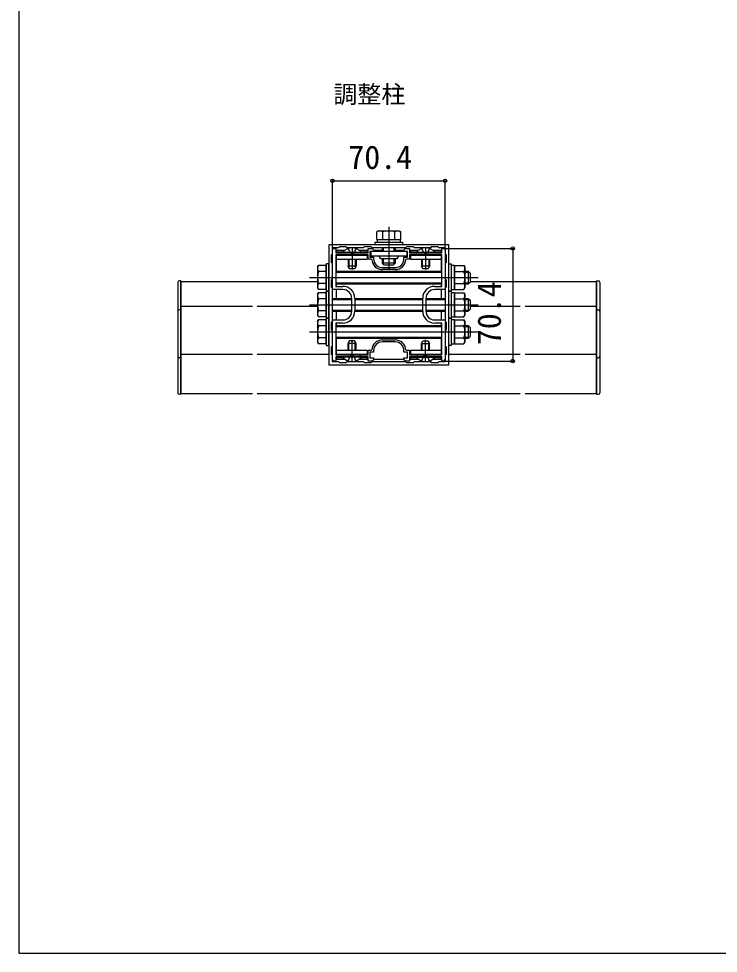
# Model space of a CAD drawing. Units: millimetres, scale not verified. Extents: x -875 to 875, y -1304 to 1296.
# Drawn here: x -875 to -437, y -1304 to -720 of the extents above; entities that cross this region are included whole.
import ezdxf
from ezdxf.enums import TextEntityAlignment as Align

# ---------------------------------------------------------------- set-up
doc = ezdxf.new("R2010")
doc.units = ezdxf.units.MM
doc.header["$LTSCALE"] = 8
for name, color, linetype in [('0-1_USER1', 3, 'Continuous'), ('0-2_YKK_11', 7, 'Continuous'), ('0-3_YKK_11E', 7, 'Continuous'), ('0-4_YKK_12', 2, 'Continuous'), ('0-5_YKK_13', 4, 'Continuous'), ('0-6_YKK_D', 6, 'Continuous'), ('0-7_YKK_ZWAK', 7, 'Continuous')]:
    doc.layers.add(name, color=color, linetype=linetype)
doc.styles.add('ＭＳ ゴシック', font='')
doc.styles.get('ＭＳ ゴシック').set_extended_font_data('MS Gothic')

msp = doc.modelspace()

# ---------------------------------------------------------------- linework, layer by layer
at = {"layer": '0-2_YKK_11'}
for p, q in [((-647.5, -875.2), (-639.5, -875.2)), ((-639.5, -876.4), (-647.5, -876.4)), ((-666.7, -902.4), (-666.7, -894.4)), ((-664.7, -894.4), (-664.7, -902.4)), ((-622.3, -902.4), (-622.3, -894.4)), ((-620.3, -894.4), (-620.3, -902.4)), ((-647.5, -920.4), (-639.5, -920.4)), ((-639.5, -921.6), (-647.5, -921.6))]:
    msp.add_line(p, q, dxfattribs=at)
for points in [[(-672.2, -888.9), (-678.7, -888.9), (-678.7, -864.2)], [(-677.7, -863.2), (-676.7, -863.2), (-676.7, -865.9), (-667.02, -865.9), (-666.76, -866.05), (-666.24, -866.05), (-665.98, -865.9), (-662.02, -865.9), (-661.76, -866.05), (-661.24, -866.05), (-660.98, -865.9), (-656.5, -865.9), (-656.5, -863.2), (-654, -863.2)], [(-653, -864.2), (-653, -865.2), (-655.3, -865.2), (-655.3, -868.7), (-653, -868.7), (-653, -869.7)], [(-634, -869.7), (-634, -868.7), (-631.7, -868.7), (-631.7, -865.2), (-634, -865.2), (-634, -864.2)], [(-633, -863.2), (-630.5, -863.2), (-630.5, -865.9), (-626.02, -865.9), (-625.76, -866.05), (-625.24, -866.05), (-624.98, -865.9), (-621.02, -865.9), (-620.76, -866.05), (-620.24, -866.05), (-619.98, -865.9), (-610.3, -865.9), (-610.3, -863.2), (-609.3, -863.2)], [(-608.3, -864.2), (-608.3, -888.9), (-614.8, -888.9)], [(-654.183, -870.179), (-654.482, -869.9), (-656.5, -869.9), (-656.5, -867.1), (-676.7, -867.1), (-676.7, -886.9), (-672.2, -886.9)], [(-610.3, -867.1), (-630.5, -867.1), (-630.5, -869.9), (-632.518, -869.9), (-632.817, -870.179)], [(-614.8, -886.9), (-610.3, -886.9), (-610.3, -867.1)], [(-678.7, -932.6), (-678.7, -907.9), (-672.2, -907.9)], [(-672.2, -909.9), (-676.7, -909.9), (-676.7, -929.7), (-656.5, -929.7), (-656.5, -926.9), (-654.482, -926.9), (-654.183, -926.621)], [(-632.817, -926.621), (-632.518, -926.9), (-630.5, -926.9), (-630.5, -929.7), (-610.3, -929.7), (-610.3, -909.9), (-614.8, -909.9)], [(-614.8, -907.9), (-608.3, -907.9), (-608.3, -932.6)], [(-653, -927.1), (-653, -928.1), (-655.3, -928.1), (-655.3, -931.6), (-653, -931.6), (-653, -932.6)], [(-634, -932.6), (-634, -931.6), (-631.7, -931.6), (-631.7, -928.1), (-634, -928.1), (-634, -927.1)], [(-654, -933.6), (-656.5, -933.6), (-656.5, -930.9), (-660.98, -930.9), (-661.24, -930.75), (-661.76, -930.75), (-662.02, -930.9), (-665.98, -930.9), (-666.24, -930.75), (-666.76, -930.75), (-667.02, -930.9), (-676.7, -930.9), (-676.7, -933.6), (-677.7, -933.6)], [(-609.3, -933.6), (-610.3, -933.6), (-610.3, -930.9), (-619.98, -930.9), (-620.24, -930.75), (-620.76, -930.75), (-621.02, -930.9), (-624.98, -930.9), (-625.24, -930.75), (-625.76, -930.75), (-626.02, -930.9), (-630.5, -930.9), (-630.5, -933.6), (-633, -933.6)]]:
    msp.add_lwpolyline(points, dxfattribs=at)
for centre, radius, start, end in [((-677.7, -864.2), 1, 90.00001, 179.99999), ((-654, -864.2), 1, 0.00001, 89.99999), ((-633, -864.2), 1, 90.00001, 179.99999), ((-609.3, -864.2), 1, 0.00001, 89.99999), ((-647.5, -869.7), 6.7, 184.09604, 270), ((-647.5, -869.7), 5.5, 180.00001, 269.99999), ((-639.5, -869.7), 5.5, 270.00001, 359.99999), ((-639.5, -869.7), 6.7, 270, 355.90396), ((-672.2, -894.4), 7.5, 0.00001, 89.99999), ((-614.8, -894.4), 7.5, 90.00001, 179.99999), ((-672.2, -894.4), 5.5, 0.00001, 89.99999), ((-614.8, -894.4), 5.5, 90.00001, 179.99999), ((-672.2, -902.4), 5.5, 270.00001, 359.99999), ((-672.2, -902.4), 7.5, 270.00001, 359.99999), ((-614.8, -902.4), 7.5, 180.00001, 269.99999), ((-614.8, -902.4), 5.5, 180.00001, 269.99999), ((-647.5, -927.1), 6.7, 90, 175.90396), ((-647.5, -927.1), 5.5, 90.00001, 179.99999), ((-639.5, -927.1), 6.7, 4.09604, 90), ((-639.5, -927.1), 5.5, 0.00001, 89.99999), ((-677.7, -932.6), 1, 180.00001, 269.99999), ((-654, -932.6), 1, 270.00001, 359.99999), ((-633, -932.6), 1, 180.00001, 269.99999), ((-609.3, -932.6), 1, 270.00001, 359.99999)]:
    msp.add_arc(centre, radius, start, end, dxfattribs=at)
at = {"layer": '0-3_YKK_11E'}
msp.add_lwpolyline([(-606, -860.9), (-681, -860.9), (-681, -935.9), (-606, -935.9)], close=True, dxfattribs=at)
for points in [[(-633, -862.9), (-654, -862.9), (-654.6, -862.3), (-658.9, -862.3), (-659.5, -862.9), (-669.5, -862.9), (-670.1, -862.3), (-674.4, -862.3), (-675, -862.9), (-679, -862.9), (-679, -866.9), (-679.6, -867.5), (-679.6, -871.8), (-679, -872.4), (-679, -882.4), (-679.6, -883), (-679.6, -887.3), (-679, -887.9), (-679, -908.9), (-679.6, -909.5), (-679.6, -913.8), (-679, -914.4), (-679, -924.4), (-679.6, -925), (-679.6, -929.3), (-679, -929.9), (-679, -933.9), (-675, -933.9), (-674.4, -934.5), (-670.1, -934.5), (-669.5, -933.9), (-659.5, -933.9), (-658.9, -934.5), (-654.6, -934.5), (-654, -933.9), (-633, -933.9), (-632.4, -934.5), (-628.1, -934.5), (-627.5, -933.9), (-617.5, -933.9)], [(-617.5, -933.9), (-616.9, -934.5), (-612.6, -934.5), (-612, -933.9), (-608, -933.9), (-608, -929.9), (-607.4, -929.3), (-607.4, -925), (-608, -924.4), (-608, -914.4), (-607.4, -913.8), (-607.4, -909.5), (-608, -908.9), (-608, -887.9), (-607.4, -887.3), (-607.4, -883), (-608, -882.4), (-608, -872.4), (-607.4, -871.8), (-607.4, -867.5), (-608, -866.9), (-608, -862.9), (-612, -862.9), (-612.6, -862.3), (-616.9, -862.3), (-617.5, -862.9), (-627.5, -862.9), (-628.1, -862.3), (-632.4, -862.3), (-633, -862.9)]]:
    msp.add_lwpolyline(points, dxfattribs=at)
at = {"layer": '0-4_YKK_12'}
for p, q in [((-643.5, -849.7), (-643.5, -876.2)), ((-773.5, -883.9), (-773.5, -953.9)), ((-513.5, -883.9), (-513.5, -953.9)), ((-773.5, -899.4), (-728.75, -899.4)), ((-725.75, -899.4), (-688.1, -899.4)), ((-592.6, -899.4), (-561.25, -899.4)), ((-558.25, -899.4), (-513.5, -899.4)), ((-773.5, -929.4), (-728.75, -929.4)), ((-725.75, -929.4), (-681, -929.4)), ((-606, -929.4), (-561.25, -929.4)), ((-558.25, -929.4), (-513.5, -929.4)), ((-773.5, -953.9), (-728.75, -953.9)), ((-725.75, -953.9), (-561.25, -953.9)), ((-558.25, -953.9), (-513.5, -953.9))]:
    msp.add_line(p, q, dxfattribs=at)
for points in [[(-773.5, -883.9), (-728.75, -883.9), (-725.75, -883.9), (-688.1, -883.9)], [(-592.6, -883.9), (-561.25, -883.9), (-558.25, -883.9), (-513.5, -883.9)]]:
    msp.add_lwpolyline(points, dxfattribs=at)
at = {"layer": '0-5_YKK_13'}
for p, q in [((-650, -852.2), (-651.006, -852.781)), ((-651.006, -857.7), (-651.006, -852.781)), ((-650, -852.2), (-637, -852.2)), ((-647.253, -857.7), (-647.253, -852.781)), ((-639.747, -857.7), (-639.747, -852.781)), ((-637, -852.2), (-635.994, -852.781)), ((-635.994, -857.7), (-635.994, -852.781)), ((-651.006, -857.7), (-635.994, -857.7)), ((-650.55, -859.3), (-650.55, -857.7)), ((-647.5, -857.7), (-639.5, -857.7)), ((-636.45, -857.7), (-636.45, -859.3)), ((-669, -863.317), (-667.645, -866.035)), ((-666.5, -862.4), (-666.5, -876.4)), ((-664, -863.317), (-665.355, -866.035)), ((-656.5, -864.4), (-661.934, -864.4)), ((-657, -864.4), (-657, -865.4)), ((-647.5, -864.4), (-653, -864.4)), ((-647.5, -865.2), (-647.5, -862.9)), ((-646.852, -865.2), (-646.852, -862.9)), ((-640.148, -865.2), (-640.148, -862.9)), ((-639.5, -862.9), (-639.5, -865.2)), ((-634, -864.4), (-639.5, -864.4)), ((-625.066, -864.4), (-630.5, -864.4)), ((-630, -864.4), (-630, -865.4)), ((-623, -863.317), (-621.645, -866.035)), ((-620.5, -862.4), (-620.5, -876.4)), ((-618, -863.317), (-619.355, -866.035)), ((-676.4, -865.4), (-672.179, -865.4)), ((-676.4, -867.142), (-676.4, -877.4)), ((-676.4, -867.4), (-657, -867.4)), ((-676.4, -869.9), (-657, -869.9)), ((-672.4, -865.652), (-672.4, -865.9)), ((-660.6, -865.652), (-672.4, -865.652)), ((-672.4, -865.9), (-660.6, -865.9)), ((-669, -867.3), (-668.927, -867.1)), ((-664, -867.3), (-669, -867.3)), ((-669, -867.3), (-669, -867.4)), ((-669, -869.9), (-669, -874.2)), ((-668.567, -867.3), (-668.609, -867.1)), ((-668.567, -867.3), (-668.567, -867.4)), ((-668.567, -869.9), (-668.567, -875.12)), ((-666.5, -866.644), (-667.645, -866.035)), ((-666.5, -866.644), (-665.355, -866.035)), ((-664.433, -867.3), (-664.391, -867.1)), ((-664.433, -867.3), (-664.433, -867.4)), ((-664.433, -869.9), (-664.433, -875.12)), ((-664, -867.3), (-664.073, -867.1)), ((-664, -867.3), (-664, -867.4)), ((-664, -869.9), (-664, -874.2)), ((-660.821, -865.4), (-657, -865.4)), ((-660.6, -865.652), (-660.6, -865.9)), ((-657, -867.4), (-657, -869.9)), ((-654.7, -865.2), (-654.7, -868.1)), ((-632.3, -865.2), (-654.7, -865.2)), ((-632.3, -868.1), (-654.7, -868.1)), ((-638.5, -869.6), (-648.5, -869.6)), ((-647.5, -872.5), (-647.5, -869.6)), ((-646.852, -873.148), (-646.852, -869.6)), ((-640.148, -873.148), (-640.148, -869.6)), ((-639.5, -869.6), (-639.5, -872.5)), ((-632.3, -865.2), (-632.3, -868.1)), ((-630, -865.4), (-626.179, -865.4)), ((-630, -867.4), (-630, -869.9)), ((-630, -867.4), (-610.6, -867.4)), ((-630, -869.9), (-610.6, -869.9)), ((-626.4, -865.652), (-626.4, -865.9)), ((-614.6, -865.652), (-626.4, -865.652)), ((-626.4, -865.9), (-614.6, -865.9)), ((-623, -867.3), (-622.927, -867.1)), ((-618, -867.3), (-623, -867.3)), ((-623, -867.3), (-623, -867.4)), ((-623, -869.9), (-623, -874.2)), ((-622.567, -867.3), (-622.609, -867.1)), ((-622.567, -867.3), (-622.567, -867.4)), ((-622.567, -869.9), (-622.567, -875.12)), ((-620.5, -866.644), (-621.645, -866.035)), ((-620.5, -866.644), (-619.355, -866.035)), ((-618.433, -867.3), (-618.391, -867.1)), ((-618.433, -867.3), (-618.433, -867.4)), ((-618.433, -869.9), (-618.433, -875.12)), ((-618, -867.3), (-618.073, -867.1)), ((-618, -867.3), (-618, -867.4)), ((-618, -869.9), (-618, -874.2)), ((-614.821, -865.4), (-610.6, -865.4)), ((-614.6, -865.652), (-614.6, -865.9)), ((-610.6, -877.4), (-610.6, -867.142)), ((-688.1, -874.9), (-687.519, -873.894)), ((-688.1, -874.9), (-688.1, -887.9)), ((-664, -874.2), (-669, -874.2)), ((-668.2, -875.9), (-669, -874.2)), ((-664.8, -875.9), (-668.2, -875.9)), ((-664, -874.2), (-664.8, -875.9)), ((-639.5, -872.5), (-647.5, -872.5)), ((-646.3, -873.7), (-647.5, -872.5)), ((-640.7, -873.7), (-646.3, -873.7)), ((-640.7, -873.7), (-639.5, -872.5)), ((-618, -874.2), (-623, -874.2)), ((-622.2, -875.9), (-623, -874.2)), ((-618.8, -875.9), (-622.2, -875.9)), ((-618, -874.2), (-618.8, -875.9)), ((-604.4, -873.7), (-602.4, -873.7)), ((-693.1, -881.4), (-587.6, -881.4)), ((-682.6, -877.647), (-687.519, -877.647)), ((-679, -877.4), (-678.7, -877.4)), ((-679, -878.08), (-678.7, -878.08)), ((-676.7, -877.4), (-610.3, -877.4)), ((-676.7, -878.08), (-610.3, -878.08)), ((-608.3, -877.4), (-608, -877.4)), ((-608.3, -878.08), (-608, -878.08)), ((-602.4, -877.647), (-596.481, -877.647)), ((-595.9, -878.08), (-593.12, -878.08)), ((-593.8, -877.4), (-593.8, -885.4)), ((-775.5, -884.4), (-775.5, -953.4)), ((-773.5, -883.4), (-774.5, -883.4)), ((-773.5, -954.4), (-773.5, -883.4)), ((-688.1, -887.9), (-687.519, -888.906)), ((-682.6, -885.153), (-687.519, -885.153)), ((-679.6, -884.72), (-678.7, -884.72)), ((-679.6, -885.4), (-678.7, -885.4)), ((-676.7, -884.72), (-610.3, -884.72)), ((-676.7, -885.4), (-610.3, -885.4)), ((-676.4, -885.4), (-676.4, -886.858)), ((-610.6, -886.858), (-610.6, -885.4)), ((-608.3, -884.72), (-607.4, -884.72)), ((-608.3, -885.4), (-607.4, -885.4)), ((-602.4, -885.153), (-596.481, -885.153)), ((-595.9, -884.72), (-593.12, -884.72)), ((-513.5, -954.4), (-513.5, -883.4)), ((-513.5, -883.4), (-512.5, -883.4)), ((-511.5, -884.4), (-511.5, -953.4)), ((-688.1, -891.9), (-687.519, -890.894)), ((-688.1, -891.9), (-688.1, -904.9)), ((-682.6, -888.906), (-687.519, -888.906)), ((-676.4, -888.9), (-676.4, -894.4)), ((-610.6, -894.4), (-610.6, -888.9)), ((-604.4, -890.7), (-602.4, -890.7)), ((-693.1, -898.4), (-587.6, -898.4)), ((-682.6, -894.647), (-687.519, -894.647)), ((-679, -894.4), (-666.7, -894.4)), ((-679, -895.08), (-666.7, -895.08)), ((-664.7, -894.4), (-622.3, -894.4)), ((-664.7, -895.08), (-622.3, -895.08)), ((-620.3, -894.4), (-608, -894.4)), ((-620.3, -895.08), (-608, -895.08)), ((-602.4, -894.647), (-596.481, -894.647)), ((-595.9, -895.08), (-593.12, -895.08)), ((-593.8, -894.4), (-593.8, -902.4)), ((-773.5, -901.554), (-774.5, -901.554)), ((-688.1, -904.9), (-687.519, -905.906)), ((-682.6, -902.153), (-687.519, -902.153)), ((-679, -901.72), (-666.7, -901.72)), ((-679, -902.4), (-666.7, -902.4)), ((-676.4, -902.4), (-676.4, -907.9)), ((-664.7, -901.72), (-622.3, -901.72)), ((-664.7, -902.4), (-622.3, -902.4)), ((-620.3, -901.72), (-608, -901.72)), ((-620.3, -902.4), (-608, -902.4)), ((-610.6, -907.9), (-610.6, -902.4)), ((-602.4, -902.153), (-596.481, -902.153)), ((-595.9, -901.72), (-593.12, -901.72)), ((-513.5, -901.554), (-512.5, -901.554)), ((-688.1, -908.9), (-687.519, -907.894)), ((-688.1, -908.9), (-688.1, -921.9)), ((-682.6, -905.906), (-687.519, -905.906)), ((-679.6, -911.4), (-678.7, -911.4)), ((-676.7, -911.4), (-610.3, -911.4)), ((-676.4, -909.942), (-676.4, -911.4)), ((-610.6, -911.4), (-610.6, -909.942)), ((-608.3, -911.4), (-607.4, -911.4)), ((-604.4, -907.7), (-602.4, -907.7)), ((-593.8, -911.4), (-593.8, -919.4)), ((-693.1, -915.4), (-587.6, -915.4)), ((-682.6, -911.647), (-687.519, -911.647)), ((-679.6, -912.08), (-678.7, -912.08)), ((-676.7, -912.08), (-610.3, -912.08)), ((-608.3, -912.08), (-607.4, -912.08)), ((-602.4, -911.647), (-596.481, -911.647)), ((-595.9, -912.08), (-593.12, -912.08)), ((-688.1, -921.9), (-687.519, -922.906)), ((-682.6, -919.153), (-687.519, -919.153)), ((-682.6, -922.906), (-687.519, -922.906)), ((-679, -918.72), (-678.7, -918.72)), ((-679, -919.4), (-678.7, -919.4)), ((-676.7, -918.72), (-610.3, -918.72)), ((-676.7, -919.4), (-610.3, -919.4)), ((-676.4, -919.4), (-676.4, -929.658)), ((-668.2, -920.9), (-669, -922.6)), ((-669, -926.9), (-669, -922.6)), ((-664, -922.6), (-669, -922.6)), ((-668.567, -926.9), (-668.567, -921.68)), ((-664.8, -920.9), (-668.2, -920.9)), ((-666.5, -934.4), (-666.5, -920.4)), ((-664, -922.6), (-664.8, -920.9)), ((-664.433, -926.9), (-664.433, -921.68)), ((-664, -926.9), (-664, -922.6)), ((-623, -922.6), (-622.2, -920.9)), ((-623, -926.9), (-623, -922.6)), ((-623, -922.6), (-618, -922.6)), ((-622.567, -926.9), (-622.567, -921.68)), ((-622.2, -920.9), (-618.8, -920.9)), ((-620.5, -934.4), (-620.5, -920.4)), ((-618.8, -920.9), (-618, -922.6)), ((-618.433, -926.9), (-618.433, -921.68)), ((-618, -926.9), (-618, -922.6)), ((-610.6, -929.658), (-610.6, -919.4)), ((-608.3, -918.72), (-608, -918.72)), ((-608.3, -919.4), (-608, -919.4)), ((-602.4, -919.153), (-596.481, -919.153)), ((-595.9, -918.72), (-593.12, -918.72)), ((-676.4, -926.9), (-657, -926.9)), ((-657, -926.9), (-657, -929.4)), ((-630, -926.9), (-630, -929.4)), ((-630, -926.9), (-610.6, -926.9)), ((-773.5, -931.554), (-774.5, -931.554)), ((-676.4, -929.4), (-657, -929.4)), ((-676.4, -930.9), (-676.4, -932.4)), ((-676.4, -931.4), (-672.179, -931.4)), ((-676.4, -932.4), (-671.066, -932.4)), ((-672.4, -930.9), (-660.6, -930.9)), ((-672.4, -931.148), (-672.4, -930.9)), ((-660.6, -931.148), (-672.4, -931.148)), ((-669, -929.5), (-669, -929.4)), ((-664, -929.5), (-669, -929.5)), ((-669, -929.5), (-668.927, -929.7)), ((-669, -933.483), (-667.645, -930.765)), ((-668.567, -929.5), (-668.609, -929.7)), ((-668.567, -929.5), (-668.567, -929.4)), ((-666.5, -930.156), (-667.645, -930.765)), ((-666.5, -930.156), (-665.355, -930.765)), ((-664, -933.483), (-665.355, -930.765)), ((-664.433, -929.5), (-664.433, -929.4)), ((-664.433, -929.5), (-664.391, -929.7)), ((-664, -929.5), (-664.073, -929.7)), ((-664, -929.5), (-664, -929.4)), ((-661.934, -932.4), (-656.5, -932.4)), ((-660.821, -931.4), (-657, -931.4)), ((-660.6, -931.148), (-660.6, -930.9)), ((-657, -931.4), (-657, -932.4)), ((-653, -932.4), (-634, -932.4)), ((-630.5, -932.4), (-625.066, -932.4)), ((-630, -929.4), (-610.6, -929.4)), ((-630, -931.4), (-626.179, -931.4)), ((-630, -931.4), (-630, -932.4)), ((-614.6, -930.9), (-626.4, -930.9)), ((-626.4, -931.148), (-626.4, -930.9)), ((-626.4, -931.148), (-614.6, -931.148)), ((-623, -929.5), (-623, -929.4)), ((-623, -929.5), (-618, -929.5)), ((-623, -929.5), (-622.927, -929.7)), ((-623, -933.483), (-621.645, -930.765)), ((-622.567, -929.5), (-622.609, -929.7)), ((-622.567, -929.5), (-622.567, -929.4)), ((-620.5, -930.156), (-621.645, -930.765)), ((-620.5, -930.156), (-619.355, -930.765)), ((-618, -933.483), (-619.355, -930.765)), ((-618.433, -929.5), (-618.433, -929.4)), ((-618.433, -929.5), (-618.391, -929.7)), ((-618, -929.5), (-618.073, -929.7)), ((-618, -929.5), (-618, -929.4)), ((-615.934, -932.4), (-610.6, -932.4)), ((-614.821, -931.4), (-610.6, -931.4)), ((-614.6, -931.148), (-614.6, -930.9)), ((-610.6, -932.4), (-610.6, -930.9)), ((-513.5, -931.554), (-512.5, -931.554)), ((-773.5, -954.4), (-774.5, -954.4)), ((-513.5, -954.4), (-512.5, -954.4))]:
    msp.add_line(p, q, dxfattribs=at)
for points in [[(-671.066, -864.4), (-676.4, -864.4), (-676.4, -865.9)], [(-610.6, -865.9), (-610.6, -864.4), (-615.934, -864.4)], [(-637.5, -868.1), (-638.5, -869.6), (-648.5, -869.6), (-649.5, -868.1)], [(-682.6, -888.906), (-682.6, -873.894), (-687.519, -873.894)], [(-602.4, -873.7), (-602.4, -889.1), (-604.4, -889.1)], [(-602.4, -888.906), (-602.4, -873.894), (-596.481, -873.894), (-595.9, -874.9), (-595.9, -887.9)], [(-595.9, -877.4), (-593.8, -877.4), (-592.6, -878.6), (-592.6, -884.2)], [(-602.4, -888.906), (-596.481, -888.906), (-595.9, -887.9)], [(-595.9, -885.4), (-593.8, -885.4), (-592.6, -884.2)], [(-682.6, -905.906), (-682.6, -890.894), (-687.519, -890.894)], [(-602.4, -890.7), (-602.4, -906.1), (-604.4, -906.1)], [(-602.4, -905.906), (-602.4, -890.894), (-596.481, -890.894), (-595.9, -891.9), (-595.9, -904.9)], [(-595.9, -894.4), (-593.8, -894.4), (-592.6, -895.6), (-592.6, -901.2)], [(-602.4, -905.906), (-596.481, -905.906), (-595.9, -904.9)], [(-595.9, -902.4), (-593.8, -902.4), (-592.6, -901.2)], [(-682.6, -922.906), (-682.6, -907.894), (-687.519, -907.894)], [(-602.4, -907.7), (-602.4, -923.1), (-604.4, -923.1)], [(-602.4, -922.906), (-602.4, -907.894), (-596.481, -907.894), (-595.9, -908.9), (-595.9, -921.9)], [(-595.9, -911.4), (-593.8, -911.4), (-592.6, -912.6), (-592.6, -918.2)], [(-602.4, -922.906), (-596.481, -922.906), (-595.9, -921.9)], [(-595.9, -919.4), (-593.8, -919.4), (-592.6, -918.2)]]:
    msp.add_lwpolyline(points, dxfattribs=at)
for points in [[(-635, -860.9), (-652, -860.9), (-652, -859.3), (-635, -859.3)], [(-681, -872.9), (-682.6, -872.9), (-682.6, -889.9), (-681, -889.9)], [(-604.4, -872.9), (-604.4, -889.9), (-606, -889.9), (-606, -872.9)], [(-681, -889.9), (-682.6, -889.9), (-682.6, -906.9), (-681, -906.9)], [(-604.4, -889.9), (-604.4, -906.9), (-606, -906.9), (-606, -889.9)], [(-681, -906.9), (-682.6, -906.9), (-682.6, -923.9), (-681, -923.9)], [(-604.4, -906.9), (-604.4, -923.9), (-606, -923.9), (-606, -906.9)]]:
    msp.add_lwpolyline(points, close=True, dxfattribs=at)
for centre, radius, start, end in [((-649.129, -855.523), 3.323, 55.61575, 124.38425), ((-643.5, -864.619), 12.419, 72.41205, 107.58795), ((-637.871, -855.523), 3.323, 55.61575, 124.38425), ((-666.5, -870.6), 7.7, 39.98312, 140.01688), ((-620.5, -870.6), 7.7, 39.98312, 140.01688), ((-684.777, -875.771), 3.323, 145.61575, 214.38425), ((-599.223, -875.771), 3.323, 325.61575, 34.38425), ((-675.681, -881.4), 12.419, 162.41205, 197.58795), ((-608.319, -881.4), 12.419, 342.41205, 17.58795), ((-774.5, -884.4), 1, 90, 180), ((-684.777, -887.029), 3.323, 145.61575, 214.38425), ((-599.223, -887.029), 3.323, 325.61575, 34.38425), ((-512.5, -884.4), 1, 0, 90), ((-684.777, -892.771), 3.323, 145.61575, 214.38425), ((-599.223, -892.771), 3.323, 325.61575, 34.38425), ((-675.681, -898.4), 12.419, 162.41205, 197.58795), ((-608.319, -898.4), 12.419, 342.41205, 17.58795), ((-774.5, -902.554), 1, 90, 180), ((-684.777, -904.029), 3.323, 145.61575, 214.38425), ((-599.223, -904.029), 3.323, 325.61575, 34.38425), ((-512.5, -902.554), 1, 0, 90), ((-684.777, -909.771), 3.323, 145.61575, 214.38425), ((-599.223, -909.771), 3.323, 325.61575, 34.38425), ((-675.681, -915.4), 12.419, 162.41205, 197.58795), ((-608.319, -915.4), 12.419, 342.41205, 17.58795), ((-684.777, -921.029), 3.323, 145.61575, 214.38425), ((-599.223, -921.029), 3.323, 325.61575, 34.38425), ((-774.5, -930.554), 1, 180, 270), ((-666.5, -926.2), 7.7, 219.98312, 320.01688), ((-620.5, -926.2), 7.7, 219.98312, 320.01688), ((-512.5, -930.554), 1, 270, 0), ((-774.5, -953.4), 1, 180, 270), ((-512.5, -953.4), 1, 270, 0)]:
    msp.add_arc(centre, radius, start, end, dxfattribs=at)
at = {"layer": '0-6_YKK_D'}
for p, q in [((-678.7, -863.2), (-678.7, -819.9)), ((-678.7, -820.9), (-608.3, -820.9)), ((-608.3, -863.2), (-608.3, -819.9)), ((-608.3, -863.2), (-565, -863.2)), ((-566, -863.2), (-566, -933.6)), ((-608.3, -933.6), (-565, -933.6))]:
    msp.add_line(p, q, dxfattribs=at)
for centre in [(-678.7, -820.9), (-608.3, -820.9), (-566, -863.2), (-566, -933.6)]:
    msp.add_circle(centre, 1.075, dxfattribs=at)
at = {"layer": '0-7_YKK_ZWAK'}
msp.add_line((-875, 1246.1), (-875, -1303.9), dxfattribs=at)
msp.add_lwpolyline([(-875, -1303.9), (875, -1303.9), (875, 1246.1)], dxfattribs=at)

# ---------------------------------------------------------------- texts
at = {"layer": '0-1_USER1', "style": 'ＭＳ ゴシック'}
msp.add_text('調整柱', height=11, dxfattribs=at).set_placement((-678.193, -775.627), align=Align.BOTTOM_LEFT)
at = {"layer": '0-6_YKK_D', "style": 'ＭＳ ゴシック'}
msp.add_text('70.4', height=14.66, dxfattribs=at).set_placement((-668.784, -817.9), align=Align.BOTTOM_LEFT)
msp.add_text('70.4', height=14.66, rotation=90, dxfattribs=at).set_placement((-569, -923.684), align=Align.BOTTOM_LEFT)

doc.saveas('drawing.dxf')
